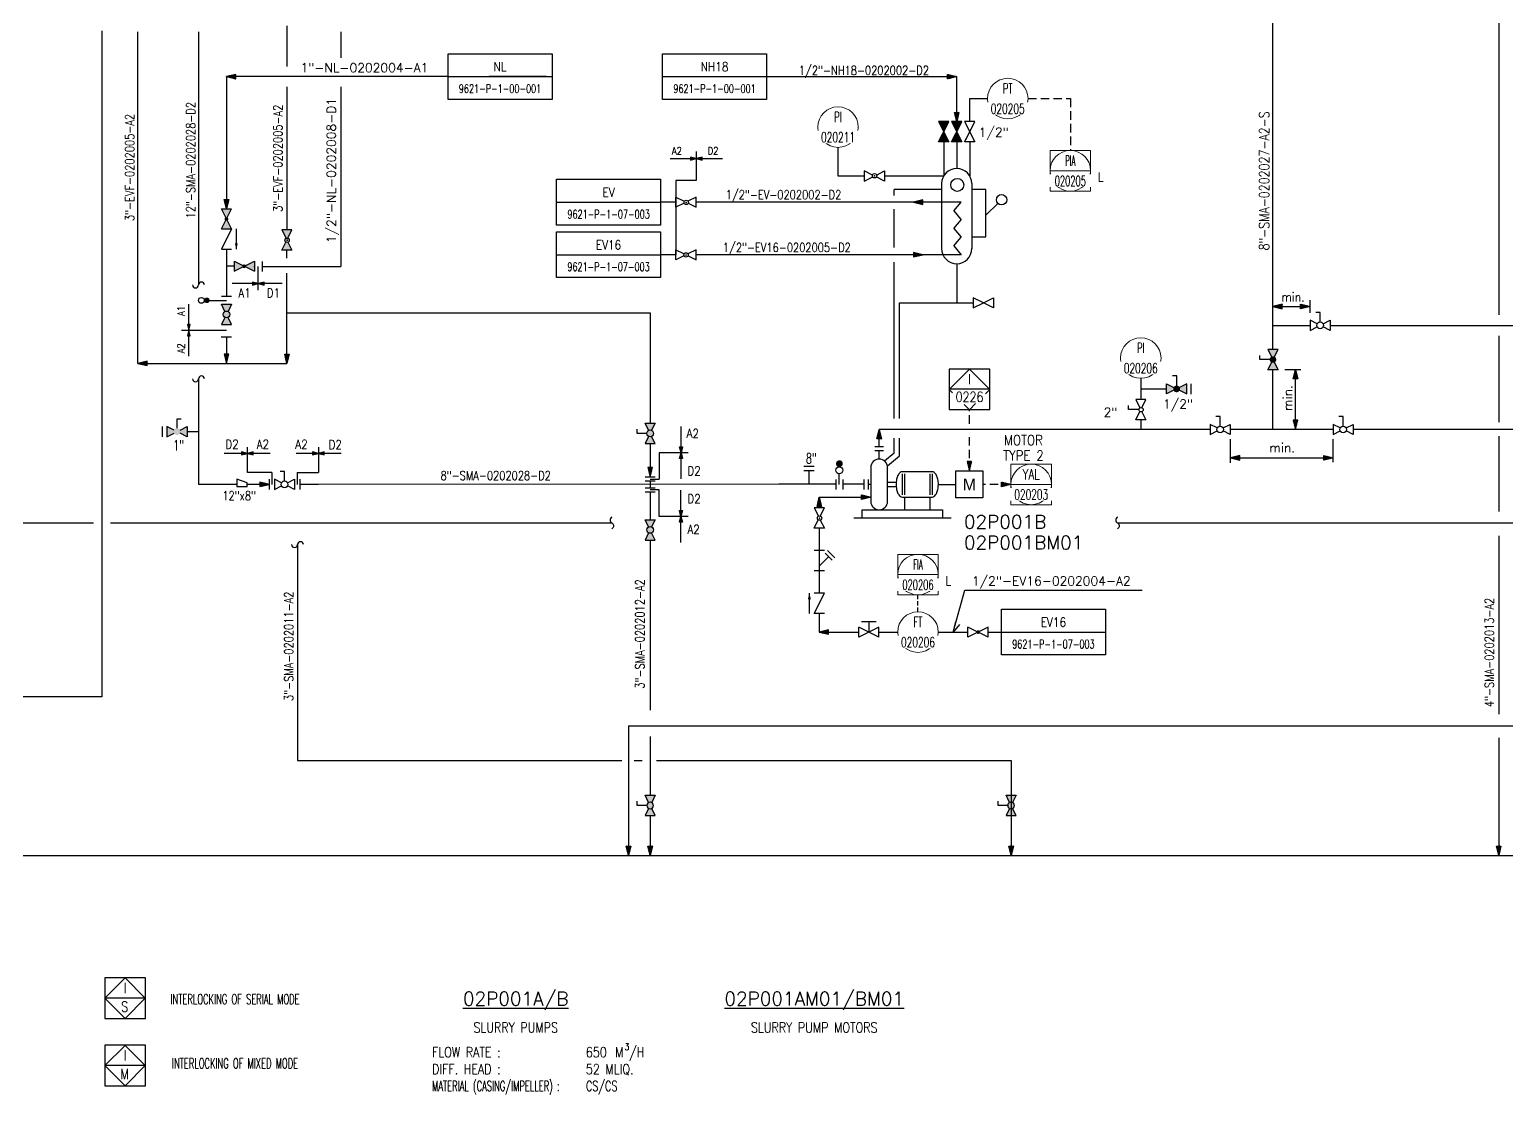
# Model space of a CAD drawing. Header units: inches. Extents: x 18 to 1172, y 24 to 967.
# Drawn here: x 488.4 to 925.3, y 23.7 to 338.9 of the extents above; entities that cross this region are included whole.
import ezdxf
from ezdxf.enums import TextEntityAlignment as Align

# ---------------------------------------------------------------- set-up
doc = ezdxf.new("R2010")
doc.units = ezdxf.units.IN
doc.header["$LTSCALE"] = 10
doc.header["$MEASUREMENT"] = 0
doc.linetypes.add('HIDDEN', pattern=[0.375, 0.25, -0.125])
for name, color, linetype in [('-B', 2, 'Continuous'), ('BLOCK', 7, 'Continuous'), ('FITTING', 3, 'Continuous'), ('INST', 4, 'Continuous'), ('MINE-LINE', 6, 'Continuous'), ('SYMBOL', 253, 'Continuous'), ('TEXT', 253, 'Continuous'), ('TXT-0', 7, 'Continuous'), ('TXT-L-NO.', 7, 'Continuous'), ('WI', 255, 'Continuous')]:
    doc.layers.add(name, color=color, linetype=linetype)
doc.styles.add('ROMANS', font='romans.shx', dxfattribs={"width": 0.8})
doc.styles.add('S1', font='simplex', dxfattribs={"width": 0.8})
doc.styles.get("Standard").update_dxf_attribs({"font": 'txt.shx', "height": 2})
doc.styles.add('Style-INTL_ISO', font='INTL_ISO.shx')
doc.styles.add('style1', font='SIMPLEX.shx', dxfattribs={"width": 0.8})
doc.dimstyles.get("Standard").update_dxf_attribs({"dimtxt": 0.18, "dimasz": 0.18, "dimexe": 0.18, "dimexo": 0.0625, "dimgap": 0.09, "dimtad": 0, "dimtih": 1, "dimtoh": 1, "dimdec": 4, "dimzin": 0, "dimdsep": 46, "dimtxsty": 'Standard', "dimcen": 0.09, "dimadec": 0, "dimazin": 0, "dimtfac": 1, "dimtdec": 4, "dimtofl": 0, "dimtmove": 0, "dimatfit": 3, "dimfxl": 1, "dimtolj": 1, "dimtzin": 0, "dimarcsym": 0})

# ---------------------------------------------------------------- blocks, each defined once
blk = doc.blocks.new('*U35')
at = {"layer": 'INST', "color": 0, "linetype": 'Continuous', "lineweight": 0}
blk.add_circle((0, 0), 6, dxfattribs=at)
at = {"style": 'ROMANS', "width": 0.8}
for tag, p in [('EQP', (0, 3)), ('NO', (0, -3))]:
    blk.add_attdef(tag, text='', height=3, dxfattribs=at).set_placement(p, align=Align.MIDDLE_CENTER)
blk.add_wipeout([(-6.2, -1.09), (6.2, -1.09), (6.2, -4.8), (-6.2, -4.8), (-6.2, -4.8), (-6.2, -4.8)]).dxf.layer = 'WI'
blk = doc.blocks.new('SON')
at = {"linetype": 'ByBlock'}
h = blk.add_hatch(dxfattribs=at)
h.set_pattern_fill('ANSI37', color=0, scale=80, style=0)
h.paths.add_polyline_path([(64, 264), (-64, 264), (0, 0)])
at = {"color": 0, "linetype": 'ByBlock'}
blk.add_lwpolyline([(64, 264), (-64, 264), (0, 0)], close=True, dxfattribs=at)
blk = doc.blocks.new('checkvalve')
at = {"layer": 'FITTING', "color": 0}
blk.add_line((0, 2.92), (6, 2.92), dxfattribs=at)
blk.add_lwpolyline([(0, -1.5), (0, 1.5), (6, -1.5), (6, 1.5)], dxfattribs=at)
blk.add_lwpolyline([(4.2, 2.92, 0.9, 0, 0), (6, 2.92, 0, 0, 0)], format="xyseb", dxfattribs=at)
at = {"layer": 'FITTING', "color": 2, "style": 'ROMANS', "width": 0.85}
blk.add_attdef('SIZE', text='', height=2.5, dxfattribs=at).set_placement((3, 5.52), align=Align.MIDDLE)
blk = doc.blocks.new('AR30')
at = {"color": 0, "linetype": 'ByBlock', "lineweight": -2}
for p, q in [((0, 0), (-3.11, 0)), ((-2.69, 1.25), (0, 0))]:
    blk.add_line(p, q, dxfattribs=at)
blk = doc.blocks.new('*U34')
at = {"layer": 'INST', "color": 0, "linetype": 'Continuous', "lineweight": 0}
blk.add_line((6, 0), (-6, 0), dxfattribs=at)
at = {"layer": 'INST', "color": 0, "linetype": 'Continuous', "lineweight": 0, "flags": 128}
blk.add_lwpolyline([(6, 6), (-6, 6), (-6, -6), (6, -6)], close=True, dxfattribs=at)
at = {"layer": 'INST', "color": 0, "linetype": 'Continuous', "lineweight": 0}
blk.add_circle((0, 0), 6, dxfattribs=at)
at = {"style": 'ROMANS', "width": 0.8}
for tag, p in [('EQP', (0, 3)), ('NO', (0, -3))]:
    blk.add_attdef(tag, text='', height=3, dxfattribs=at).set_placement(p, align=Align.MIDDLE_CENTER)
blk.add_wipeout([(-6.2, -1.09), (6.2, -1.09), (6.2, -4.8), (-6.2, -4.8), (-6.2, -4.8), (-6.2, -4.8)]).dxf.layer = 'WI'
blk = doc.blocks.new('MOTOR01')
at = {"color": 6, "linetype": 'Continuous', "flags": 128}
blk.add_lwpolyline([(4, 0), (4, -4), (-4, -4), (-4, 4), (4, 4), (4, 0)], dxfattribs=at)
at = {"color": 6, "linetype": 'Continuous', "style": 'Style-INTL_ISO'}
blk.add_text('M', height=3.5, rotation=0, dxfattribs=at).set_placement((0, 0), align=Align.MIDDLE_CENTER)
blk = doc.blocks.new('BRK LINE')
at = {"layer": 'MINE-LINE', "color": 0, "linetype": 'Continuous'}
blk.add_lwpolyline([(0, 1.73, 0.587355), (0, 0, -0.587355), (0, -1.73)], format="xyb", dxfattribs=at)
blk = doc.blocks.new('FLOW RATE')
at = {"style": 'ROMANS', "width": 0.8}
for s, p in [('FLOW RATE :', (0, 0)), ('M /H', (54.16, 0))]:
    blk.add_text(s, height=3, dxfattribs=at).set_placement(p)
at = {"style": 'S1', "width": 0.8}
blk.add_attdef('XX', text='', height=3, dxfattribs=at).set_placement((35.51, 0), align=Align.RIGHT)
at = {"style": 'ROMANS', "width": 0.8}
blk.add_attdef('3', (56.88, 2.12), '', height=2, dxfattribs=at)
blk = doc.blocks.new('BVH')
at = {"layer": 'FITTING', "color": 0, "linetype": 'ByBlock'}
for p, q in [((3, 3.82), (1.75, 3.82)), ((3, 1), (3, 3.82))]:
    blk.add_line(p, q, dxfattribs=at)
for points in [[(2.1, 0.45), (0, 1.5), (0, -1.5), (2.1, -0.45)], [(3.9, 0.45), (6, 1.5), (6, -1.5), (3.9, -0.45)]]:
    blk.add_lwpolyline(points, dxfattribs=at)
blk.add_circle((3, 0), 1, dxfattribs=at)
at = {"layer": 'FITTING', "color": 2, "style": 'ROMANS', "width": 0.85}
blk.add_attdef('SIZE', text='', height=2.5, dxfattribs=at).set_placement((3, -3.92), align=Align.MIDDLE)
blk = doc.blocks.new('Valve_Globe_1')
at = {"layer": 'FITTING'}
h = blk.add_hatch(color=0, dxfattribs=at)
edge = h.paths.add_edge_path()
edge.add_arc((0, 0), 1, 0, 360)
at = {"layer": 'FITTING', "color": 0}
blk.add_lwpolyline([(3, -1.5), (3, 1.5), (-3, -1.5), (-3, 1.5), (3, -1.5)], dxfattribs=at)
at = {"layer": 'FITTING', "color": 2, "style": 'ROMANS', "width": 0.85}
blk.add_attdef('SIZE', text='', height=2.5, dxfattribs=at).set_placement((0, 3.5), align=Align.MIDDLE)

msp = doc.modelspace()

# ---------------------------------------------------------------- hatches: boundary and pattern name
for points in [[(757.29, 311.62), (758.79, 308.62), (760.29, 311.62)], [(761.14, 311.62), (762.64, 308.62), (764.14, 311.62)], [(757.29, 305.62), (758.79, 308.62), (760.29, 305.62)], [(761.14, 305.62), (762.64, 308.62), (764.14, 305.62)]]:
    msp.add_hatch(color=6).paths.add_polyline_path(points)
h = msp.add_hatch(color=6)
h.paths.add_polyline_path([(545.12, 257.57), (546.17, 255.47, -0.116434), (546.62, 255.58, -0.116434), (547.07, 255.47), (548.12, 257.57)])
h.paths.add_polyline_path([(546.62, 253.57, 1), (546.62, 255.58, 1)])
h.paths.add_polyline_path([(545.12, 251.57), (548.12, 251.57), (547.07, 253.68, -0.116434), (546.62, 253.57, -0.116434), (546.17, 253.68)])
h = msp.add_hatch(color=6)
h.paths.add_polyline_path([(856.19, 241.2), (854.7, 238.22), (857.56, 238.22, 0.006975), (857.62, 238.34)])
h.paths.add_polyline_path([(857.68, 244.19), (854.7, 244.19), (856.19, 241.2)])
h = msp.add_hatch(color=6)
h.paths.add_polyline_path([(670.45, 222.37), (671.5, 220.27, -0.116434), (671.95, 220.37, -0.116434), (672.39, 220.27), (673.45, 222.37)])
h.paths.add_polyline_path([(671.95, 218.37, 1), (671.95, 220.37, 1)])
h.paths.add_polyline_path([(670.45, 216.37), (673.45, 216.37), (672.39, 218.47, -0.116434), (671.95, 218.37, -0.116434), (671.5, 218.47)])
h = msp.add_hatch(color=6)
h.paths.add_polyline_path([(670.45, 193.79), (671.5, 191.68, -0.116434), (671.95, 191.79, -0.116434), (672.39, 191.68), (673.45, 193.79)])
h.paths.add_polyline_path([(671.95, 189.78, 1), (671.95, 191.79, 1)])
h.paths.add_polyline_path([(670.45, 187.79), (673.45, 187.79), (672.39, 189.89, -0.116434), (671.95, 189.78, -0.116434), (671.5, 189.89)])
h = msp.add_hatch(color=6)
h.dxf.hatch_style = 1
h.paths.add_polyline_path([(670.94, 109.25, 1), (672.95, 109.25, 1)])
h.paths.add_polyline_path([(673.45, 112.25), (670.45, 112.25), (671.5, 110.15, -0.236068), (672.39, 110.15)])
h.paths.add_polyline_path([(672.39, 108.35, -0.236068), (671.5, 108.35), (670.45, 106.25), (673.45, 106.25)])
h = msp.add_hatch(color=6)
h.dxf.hatch_style = 1
h.paths.add_polyline_path([(777.73, 109.25, 1), (779.74, 109.25, 1)])
h.paths.add_polyline_path([(780.23, 112.25), (777.23, 112.25), (778.28, 110.15, -0.236068), (779.18, 110.15)])
h.paths.add_polyline_path([(779.18, 108.35, -0.236068), (778.28, 108.35), (777.23, 106.25), (780.23, 106.25)])
at = {"layer": 'BLOCK'}
for points in [[(552.79, 213.43), (551.07, 213.86), (551.07, 213.01)], [(552.79, 213.43), (554.51, 213.01), (554.51, 213.86)], [(573.83, 213.43), (572.11, 213.86), (572.11, 213.01)], [(573.83, 213.43), (575.55, 213.01), (575.55, 213.86)]]:
    msp.add_hatch(color=7, dxfattribs=at).paths.add_polyline_path(points)
at = {"layer": 'MINE-LINE', "linetype": 'Continuous'}
h = msp.add_hatch(color=6, dxfattribs=at)
h.paths.add_polyline_path([(548.03, 285.85), (545.03, 285.85), (546.27, 283.37, -0.226427), (546.82, 283.43)])
h.paths.add_polyline_path([(547.24, 282.83, 1), (545.96, 282.83, 1)])
h.paths.add_polyline_path([(546.49, 282.84, -1), (546.74, 282.84, -1)], flags=16)
h.paths.add_polyline_path([(546.84, 282.23, -0.245751), (546.25, 282.29), (545.03, 279.85), (548.03, 279.85)])
h = msp.add_hatch(color=6, dxfattribs=at)
h.paths.add_polyline_path([(566, 279.57), (563, 279.57), (564.24, 277.09, -0.226427), (564.79, 277.14)])
h.paths.add_polyline_path([(565.21, 276.54, 1), (563.93, 276.54, 1)])
h.paths.add_polyline_path([(564.81, 275.95, -0.245751), (564.22, 276), (563, 273.57), (566, 273.57)])
h = msp.add_hatch(color=6, dxfattribs=at)
h.paths.add_polyline_path([(554.86, 267.41), (554.86, 270.41), (552.39, 269.17, -0.226427), (552.44, 268.62)])
h.paths.add_polyline_path([(551.84, 268.2, 1), (551.84, 269.48, 1)])
h.paths.add_polyline_path([(551.85, 268.95, -1), (551.85, 268.7, -1)], flags=16)
h.paths.add_polyline_path([(551.25, 268.6, -0.245751), (551.3, 269.19), (548.86, 270.41), (548.86, 267.41)])
at = {"layer": 'SYMBOL', "linetype": 'Continuous'}
h = msp.add_hatch(color=6, dxfattribs=at)
h.paths.add_polyline_path([(535, 221.38), (532.9, 220.33, -0.116434), (533, 219.88, -0.116434), (532.9, 219.43), (535, 218.38)])
h.paths.add_polyline_path([(531, 219.88, 1), (533, 219.88, 1)])
h.paths.add_polyline_path([(529, 221.38), (529, 218.38), (531.1, 219.43, -0.116434), (531, 219.88, -0.116434), (531.1, 220.33)])
at = {"layer": 'TEXT', "linetype": 'Continuous'}
for points in [[(556.01, 263.68), (554.29, 264.11), (554.29, 263.25)], [(556.01, 263.68), (557.73, 263.25), (557.73, 264.11)], [(535.48, 249.91), (535.91, 251.63), (535.05, 251.63)], [(535.48, 249.91), (535.05, 248.19), (535.91, 248.19)], [(681.08, 213.64), (680.65, 215.36), (681.51, 215.36)], [(681.08, 213.64), (681.51, 211.93), (680.65, 211.93)], [(681.07, 194.81), (680.64, 196.53), (681.5, 196.53)], [(681.07, 194.81), (681.5, 193.09), (680.64, 193.09)]]:
    msp.add_hatch(color=0, dxfattribs=at).paths.add_polyline_path(points)
at = {"layer": 'TXT-0'}
for points in [[(685.58, 300.67), (683.86, 301.1), (683.86, 300.24)], [(685.58, 300.67), (687.3, 300.24), (687.3, 301.1)]]:
    msp.add_hatch(color=256, dxfattribs=at).paths.add_polyline_path(points)

# ---------------------------------------------------------------- linework, layer by layer
at = {"layer": '-B', "color": 6, "linetype": 'Continuous'}
for p, q in [((758.17, 293.27), (758.17, 274.05)), ((767.11, 293.27), (767.11, 274.05))]:
    msp.add_line(p, q, dxfattribs=at)
for centre, start, end in [((762.64, 293.27), 0, 180), ((762.64, 274.05), 180, 0)]:
    msp.add_arc(centre, 4.47, start, end, dxfattribs=at)
at = {"color": 6}
for p, q in [((922.98, 417.61), (922.98, 254.49)), ((856.19, 244.22), (856.19, 409.22)), ((509.73, 338.49), (509.73, 141.42)), ((520.44, 240.07), (520.44, 338.17)), ((538.35, 338.17), (538.35, 263.28)), ((564.5, 339.94), (564.5, 327.99)), ((580.49, 338.17), (580.49, 330.54)), ((546.62, 324.94), (546.62, 285.82)), ((612.18, 324.94), (546.62, 324.94)), ((641.22, 324.94), (624.3, 324.94)), ((706.37, 324.94), (762.64, 324.94)), ((762.64, 311.62), (762.64, 324.94)), ((564.5, 321.94), (564.5, 279.57)), ((580.49, 321.89), (580.49, 268.78)), ((766.49, 318.44), (771.74, 318.44)), ((766.49, 311.62), (766.49, 318.44)), ((757.29, 311.62), (758.5, 309.18)), ((757.29, 311.62), (758.79, 308.62)), ((760.29, 311.62), (757.29, 311.62)), ((760.29, 311.62), (757.29, 311.62)), ((758.79, 308.62), (760.29, 311.62)), ((759.1, 309.24), (760.29, 311.62)), ((761.14, 311.62), (762.64, 308.62)), ((761.14, 311.62), (762.36, 309.18)), ((764.14, 311.62), (761.14, 311.62)), ((764.14, 311.62), (761.14, 311.62)), ((762.64, 308.62), (764.14, 311.62)), ((762.95, 309.24), (764.14, 311.62)), ((757.29, 305.62), (758.79, 308.62)), ((757.29, 305.62), (758.52, 308.09)), ((758.79, 308.62), (760.29, 305.62)), ((759.07, 308.04), (760.29, 305.62)), ((761.14, 305.62), (762.64, 308.62)), ((761.14, 305.62), (762.38, 308.09)), ((762.64, 308.62), (764.14, 305.62)), ((762.93, 308.04), (764.14, 305.62)), ((727.53, 295.52), (727.53, 304.01)), ((760.29, 305.62), (757.29, 305.62)), ((760.29, 305.62), (757.29, 305.62)), ((758.79, 305.62), (758.79, 295.52)), ((764.14, 305.62), (761.14, 305.62)), ((764.14, 305.62), (761.14, 305.62)), ((762.64, 305.62), (762.64, 297.73)), ((766.49, 305.62), (766.49, 295.52)), ((735.3, 295.52), (727.53, 295.52)), ((758.79, 295.52), (741.3, 295.52)), ((758.17, 291.57), (744.13, 291.57)), ((744.13, 289.75), (744.13, 291.57)), ((771.22, 291.57), (767.11, 291.57)), ((771.22, 277.5), (771.22, 291.57)), ((679.58, 287.79), (675.02, 287.79)), ((764, 287.79), (685.58, 287.79)), ((744.13, 274.37), (744.13, 285.75)), ((761.79, 285.2), (764, 287.79)), ((761.79, 285.2), (764, 282.6)), ((774.81, 287.42), (771.4, 284.01)), ((761.79, 280.01), (764, 282.6)), ((761.79, 280.01), (764, 277.41)), ((761.79, 274.82), (764, 277.41)), ((767.11, 277.5), (771.22, 277.5)), ((546.62, 273.85), (546.62, 259.96)), ((564.5, 271.2), (564.5, 273.57)), ((679.58, 272.23), (675, 272.23)), ((764, 272.23), (685.54, 272.23)), ((761.79, 274.82), (764, 272.23)), ((548.89, 268.82), (546.62, 268.82)), ((554.75, 268.78), (554.89, 268.78)), ((554.89, 270.31), (554.89, 267.33)), ((557.13, 270.28), (557.13, 267.28)), ((557.13, 268.78), (580.49, 268.78)), ((564.5, 240.07), (564.5, 266.78)), ((744.13, 223.76), (744.13, 270.06)), ((762.64, 269.59), (762.64, 257.96)), ((745.73, 223.76), (745.73, 257.96)), ((745.73, 257.96), (767.52, 257.96)), ((564.5, 255.08), (671.95, 255.08)), ((671.95, 255.08), (671.95, 222.37)), ((856.19, 251.34), (867.16, 251.34)), ((873.16, 251.34), (993.33, 251.34)), ((546.63, 247.98), (546.63, 240.07)), ((922.98, 248.21), (922.98, 222.64)), ((852.35, 241.24), (852.35, 242.46)), ((856.19, 241.24), (852.35, 241.24)), ((520.44, 240.07), (564.5, 240.07)), ((827.72, 236.36), (826.51, 236.36)), ((827.72, 232.52), (827.72, 236.36)), ((856.19, 220.51), (856.19, 238.22)), ((538.35, 235.49), (538.35, 204.28)), ((817.09, 235.66), (817.09, 229.38)), ((817.09, 232.52), (824.69, 232.52)), ((832.01, 230.99), (832.01, 233.99)), ((813.45, 226.43), (813.45, 227.64)), ((816.52, 226.4), (813.45, 226.43)), ((817.09, 223.38), (817.09, 220.51)), ((840.57, 224.33), (839.32, 224.33)), ((840.57, 221.52), (840.57, 224.33)), ((876.96, 224.33), (875.71, 224.33)), ((876.96, 221.52), (876.96, 224.33)), ((668.13, 219.37), (668.13, 220.62)), ((670.94, 219.37), (668.13, 219.37)), ((837.57, 220.51), (739.71, 220.51)), ((873.96, 220.51), (843.57, 220.51)), ((1128.71, 220.51), (879.96, 220.51)), ((922.98, 218.52), (922.98, 196.29)), ((671.95, 216.37), (671.95, 206.51)), ((744.13, 213.57), (744.13, 217.97)), ((745.73, 212.76), (745.73, 217.97)), ((741.29, 211.21), (744.13, 213.57)), ((742.16, 209.8), (745.73, 212.76)), ((552.71, 204.77), (549.71, 205.78)), ((549.71, 205.78), (549.71, 203.53)), ((559.28, 205.78), (559.28, 202.78)), ((562.89, 204.72), (560.79, 205.78)), ((560.79, 205.78), (560.79, 202.78)), ((563.79, 208.09), (562.54, 208.09)), ((563.79, 205.28), (563.79, 208.09)), ((564.69, 204.72), (566.79, 205.78)), ((566.79, 205.78), (566.79, 202.78)), ((568.3, 205.78), (568.3, 202.78)), ((720.44, 209.61), (717.44, 209.61)), ((720.44, 208.27), (717.44, 208.27)), ((718.94, 208.27), (718.94, 204.27)), ((726.88, 205.76), (726.88, 202.79)), ((727.91, 204.27), (727.91, 207.44)), ((728.93, 205.76), (728.93, 202.79)), ((735.12, 205.76), (735.12, 202.79)), ((736.45, 205.74), (736.45, 202.77)), ((549.71, 204.28), (538.35, 204.28)), ((552.71, 203.53), (549.71, 203.53)), ((552.71, 203.53), (552.71, 204.77)), ((559.28, 204.28), (552.71, 204.28)), ((560.79, 202.78), (562.89, 203.83)), ((566.79, 202.78), (564.69, 203.83)), ((573.87, 204.28), (568.3, 204.28)), ((573.87, 204.28), (568.3, 204.28)), ((709.97, 204.29), (573.87, 204.28)), ((673.45, 202), (670.44, 202)), ((671.95, 205.28), (671.95, 204.26)), ((671.95, 204.26), (671.95, 203.24)), ((671.95, 202), (671.95, 193.79)), ((726.88, 204.29), (709.97, 204.29)), ((735.12, 204.29), (728.93, 204.29)), ((737.21, 204.26), (736.45, 204.26)), ((721.98, 200.51), (721.98, 197.31)), ((721.98, 200.51), (737.21, 200.51)), ((810.18, 192.85), (1128.71, 192.85)), ((721.98, 191.31), (721.98, 172.08)), ((922.98, 189.08), (922.98, 136.27)), ((567.64, 186.45), (567.64, 122.58)), ((671.95, 187.79), (671.95, 137.47)), ((724.77, 182.89), (721.98, 180.09)), ((721.98, 166.08), (721.98, 160.56)), ((734.52, 163.69), (738.78, 163.69)), ((736.65, 163.69), (736.65, 160.56)), ((721.98, 160.56), (733.66, 160.56)), ((739.66, 160.56), (745.18, 160.56)), ((757.18, 160.56), (765.94, 160.56)), ((771.94, 160.56), (775.88, 160.56)), ((509.73, 141.42), (446.66, 141.42)), ((665.56, 132.81), (665.56, 94.47)), ((665.56, 132.81), (1025.55, 132.81)), ((671.95, 129.69), (671.95, 112.25)), ((922.98, 129.27), (922.98, 94.47)), ((567.64, 122.58), (663.6, 122.58)), ((667.27, 122.58), (669.57, 122.58)), ((673.83, 122.58), (778.73, 122.58)), ((778.73, 122.58), (778.73, 94.47)), ((671.95, 106.25), (671.95, 94.47))]:
    msp.add_line(p, q, dxfattribs=at)
at = {"color": 6, "linetype": 'Continuous'}
for p, q in [((612.18, 324.94), (642.92, 324.94)), ((675.63, 324.94), (706.37, 324.94)), ((644.29, 287.79), (675.02, 287.79)), ((644.27, 272.23), (675, 272.23)), ((545.12, 259.96), (548.13, 259.96)), ((545.07, 247.98), (548.13, 247.98)), ((775.88, 160.56), (806.61, 160.56)), ((522.64, 52.22), (510.64, 52.22)), ((522.64, 32.3), (510.64, 32.3))]:
    msp.add_line(p, q, dxfattribs=at)
for p, q in [((867.13, 258.81), (867.13, 255.02)), ((856.19, 256.92), (867.13, 256.92))]:
    msp.add_line(p, q)
at = {"color": 2, "linetype": 'HIDDEN'}
for p, q in [((766.39, 222.22), (766.39, 226.41)), ((766.39, 208.26), (766.39, 218.4))]:
    msp.add_line(p, q, dxfattribs=at)
at = {"color": 6, "linetype": 'Continuous'}
for points in [[(612.18, 331.7), (642.92, 331.7), (642.92, 318.17), (612.18, 318.17)], [(675.63, 331.7), (706.37, 331.7), (706.37, 318.17), (675.63, 318.17)], [(644.29, 294.56), (675.02, 294.56), (675.02, 281.02), (644.29, 281.02)], [(644.27, 278.99), (675, 278.99), (675, 265.46), (644.27, 265.46)], [(775.88, 167.33), (806.61, 167.33), (806.61, 153.8), (775.88, 153.8)]]:
    msp.add_lwpolyline(points, close=True, dxfattribs=at)
at = {"color": 6, "linetype": 'Continuous', "const_width": 0.807}
msp.add_lwpolyline([(541.23, 258.74, 1), (540.42, 258.74, 1)], format="xyb", close=True, dxfattribs=at)
at = {"color": 6, "linetype": 'Continuous'}
msp.add_lwpolyline([(541.23, 258.73), (546.62, 258.73)], dxfattribs=at)
at = {"color": 6}
for points in [[(546.17, 255.47), (545.12, 257.57), (548.12, 257.57), (547.07, 255.47)], [(546.17, 253.68), (545.12, 251.57), (548.12, 251.57), (547.07, 253.68)], [(671.5, 220.27), (670.45, 222.37), (673.45, 222.37), (672.39, 220.27)], [(671.5, 218.47), (670.45, 216.37), (673.45, 216.37), (672.39, 218.47)], [(839.67, 220.96), (837.57, 222.01), (837.57, 219.01), (839.67, 220.07)], [(841.47, 220.96), (843.57, 222.01), (843.57, 219.01), (841.47, 220.07)], [(876.06, 220.96), (873.96, 222.01), (873.96, 219.01), (876.06, 220.07)], [(877.85, 220.96), (879.96, 222.01), (879.96, 219.01), (877.85, 220.07)], [(460.77, 192.85), (507.26, 192.85)], [(512.29, 192.85), (660.6, 192.85)], [(671.5, 191.68), (670.45, 193.79), (673.45, 193.79), (672.39, 191.68)], [(671.5, 189.89), (670.45, 187.79), (673.45, 187.79), (672.39, 189.89)]]:
    msp.add_lwpolyline(points, dxfattribs=at)
at = {"color": 6, "const_width": 1.01}
msp.add_lwpolyline([(727.43, 210.39, 1), (728.44, 210.39, 1)], format="xyb", close=True, dxfattribs=at)
at = {"color": 6, "linetype": 'Continuous', "flags": 128}
for points in [[(516.61, 58.19), (510.61, 52.19), (516.61, 46.19), (522.61, 52.19), (516.61, 58.19)], [(516.61, 38.26), (510.61, 32.26), (516.61, 26.26), (522.61, 32.26), (516.61, 38.26)]]:
    msp.add_lwpolyline(points, dxfattribs=at)
for points in [[(522.64, 58.22), (510.64, 58.22), (510.64, 46.22), (522.64, 46.22)], [(522.64, 38.3), (510.64, 38.3), (510.64, 26.3), (522.64, 26.3)]]:
    msp.add_lwpolyline(points, close=True, dxfattribs=at)
at = {"color": 6, "linetype": 'Continuous'}
msp.add_circle((539.19, 258.73), 0.856, dxfattribs=at)
at = {"color": 6}
for centre, radius in [((546.62, 254.57), 1), ((671.95, 219.37), 1), ((840.57, 220.51), 1), ((876.96, 220.51), 1), ((727.91, 208.44), 1.01), ((563.79, 204.28), 1), ((671.95, 190.79), 1)]:
    msp.add_circle(centre, radius, dxfattribs=at)
for centre, start, end in [((537.48, 263.28), 180, 0), ((539.22, 263.28), 0, 180), ((539.22, 235.49), 0, 180), ((537.48, 235.49), 180, 0)]:
    msp.add_arc(centre, 0.867, start, end, dxfattribs=at)
at = {"layer": 'BLOCK', "color": 7}
for points in [[(552.79, 213.43), (551.07, 213.86), (551.07, 213.01), (552.79, 213.43)], [(552.79, 213.43), (554.51, 213.01), (554.51, 213.86), (552.79, 213.43)], [(573.83, 213.43), (572.11, 213.86), (572.11, 213.01), (573.83, 213.43)], [(573.83, 213.43), (575.55, 213.01), (575.55, 213.86), (573.83, 213.43)]]:
    msp.add_lwpolyline(points, dxfattribs=at)
at = {"layer": 'MINE-LINE', "color": 6, "linetype": 'Continuous'}
for p, q in [((764.99, 311.62), (766.23, 309.14)), ((767.99, 311.62), (764.99, 311.62)), ((767.99, 311.62), (764.99, 311.62)), ((764.99, 311.62), (766.23, 309.14)), ((764.99, 311.62), (767.99, 305.62)), ((765.42, 306.47), (767.99, 311.62)), ((766.78, 309.19), (767.99, 311.62)), ((764.99, 305.62), (766.21, 308.05)), ((764.99, 305.62), (766.21, 308.05)), ((766.8, 308), (767.99, 305.62)), ((767.99, 305.62), (764.99, 305.62)), ((767.99, 305.62), (764.99, 305.62)), ((737.72, 295.81), (735.3, 297.02)), ((735.3, 297.02), (735.3, 294.02)), ((735.3, 297.02), (735.3, 294.02)), ((737.72, 295.81), (735.3, 297.02)), ((735.3, 294.02), (737.78, 295.26)), ((735.3, 294.02), (737.78, 295.26)), ((741.3, 294.02), (738.86, 295.24)), ((741.3, 294.02), (738.86, 295.24)), ((738.92, 295.83), (741.3, 297.02)), ((738.92, 295.83), (741.3, 297.02)), ((741.3, 297.02), (741.3, 294.02)), ((741.3, 297.02), (741.3, 294.02)), ((679.58, 289.29), (682.06, 288.05)), ((679.58, 289.29), (682.06, 288.05)), ((679.58, 286.29), (679.58, 289.29)), ((679.58, 286.29), (679.58, 289.29)), ((685.58, 289.29), (683.14, 288.07)), ((685.58, 289.29), (683.14, 288.07)), ((685.58, 286.29), (685.58, 289.29)), ((685.58, 286.29), (685.58, 289.29)), ((548.1, 279.85), (545.12, 285.82)), ((545.12, 279.85), (548.1, 285.82)), ((545.12, 285.82), (548.1, 285.82)), ((682.01, 287.5), (679.58, 286.29)), ((682.01, 287.5), (679.58, 286.29)), ((683.2, 287.48), (685.58, 286.29)), ((683.2, 287.48), (685.58, 286.29)), ((545.12, 279.85), (548.1, 279.85)), ((563, 279.57), (564.24, 277.09)), ((566, 279.57), (563, 279.57)), ((566, 279.57), (563, 279.57)), ((563, 279.57), (564.24, 277.09)), ((563, 273.57), (564.22, 276)), ((563, 273.57), (564.22, 276)), ((564.79, 277.14), (566, 279.57)), ((564.79, 277.14), (566, 279.57)), ((564.81, 275.95), (566, 273.57)), ((564.81, 275.95), (566, 273.57)), ((566, 273.57), (563, 273.57)), ((566, 273.57), (563, 273.57)), ((679.58, 270.73), (679.58, 273.73)), ((679.58, 273.73), (682.02, 272.51)), ((679.58, 273.73), (682.02, 272.51)), ((679.58, 270.73), (679.58, 273.73)), ((681.96, 271.92), (679.58, 270.73)), ((681.96, 271.92), (679.58, 270.73)), ((685.58, 273.73), (683.1, 272.49)), ((685.58, 273.73), (683.1, 272.49)), ((683.16, 271.94), (685.58, 270.73)), ((683.16, 271.94), (685.58, 270.73)), ((685.58, 270.73), (685.58, 273.73)), ((685.58, 270.73), (685.58, 273.73)), ((548.92, 270.31), (554.89, 267.33)), ((548.92, 267.33), (554.89, 270.31)), ((548.92, 270.31), (548.92, 267.33)), ((770.52, 257.98), (767.52, 259.48)), ((767.52, 259.48), (767.52, 256.48)), ((767.52, 256.48), (770.52, 257.98)), ((770.52, 257.98), (773.52, 259.48)), ((773.52, 256.48), (770.52, 257.98)), ((773.52, 259.48), (773.52, 256.48)), ((772.43, 232.41), (760.43, 232.41)), ((815.59, 229.38), (816.83, 226.9)), ((818.59, 229.38), (815.59, 229.38)), ((818.59, 229.38), (815.59, 229.38)), ((815.59, 229.38), (816.83, 226.9)), ((817.38, 226.95), (818.59, 229.38)), ((817.38, 226.95), (818.59, 229.38)), ((815.59, 223.38), (816.81, 225.81)), ((815.59, 223.38), (816.81, 225.81)), ((818.59, 223.38), (815.59, 223.38)), ((818.59, 223.38), (815.59, 223.38)), ((817.4, 225.76), (818.59, 223.38)), ((817.4, 225.76), (818.59, 223.38)), ((670.45, 206.51), (673.45, 206.51)), ((670.45, 205.28), (673.45, 205.28)), ((670.45, 203.23), (673.45, 203.25)), ((720.48, 197.31), (721.72, 194.83)), ((723.48, 197.31), (720.48, 197.31)), ((723.48, 197.31), (720.48, 197.31)), ((720.48, 197.31), (721.72, 194.83)), ((722.26, 194.88), (723.48, 197.31)), ((722.26, 194.88), (723.48, 197.31)), ((720.48, 191.31), (721.7, 193.74)), ((720.48, 191.31), (721.7, 193.74)), ((722.29, 193.69), (723.48, 191.31)), ((722.29, 193.69), (723.48, 191.31)), ((723.48, 191.31), (720.48, 191.31)), ((723.48, 191.31), (720.48, 191.31)), ((720.48, 184.83), (723.48, 184.83)), ((725.84, 181.83), (723.71, 183.95)), ((726.54, 182.54), (724.42, 184.66)), ((720.48, 178.83), (723.48, 178.83)), ((739.63, 159.07), (733.66, 162.05)), ((739.63, 162.05), (733.66, 159.07)), ((733.66, 159.07), (733.66, 162.05)), ((739.63, 159.07), (739.63, 162.05)), ((771.91, 162.05), (765.94, 159.07)), ((771.91, 159.07), (765.94, 162.05)), ((765.94, 159.07), (765.94, 162.05)), ((771.91, 159.07), (771.91, 162.05)), ((436.1, 94.47), (958.27, 94.47))]:
    msp.add_line(p, q, dxfattribs=at)
for points, const_width in [([(738.31, 295.73, -1), (738.31, 295.48, -1)], 0.25), ([(738.31, 295.73, -1), (738.31, 295.48, -1)], 0.25), ([(682.6, 287.58, 1), (682.6, 287.83, 1)], 0.25), ([(682.6, 287.58, 1), (682.6, 287.83, 1)], 0.25), ([(546.36, 282.8, -1), (546.88, 282.8, -1)], 0.52), ([(564.71, 276.55, -1), (564.46, 276.55, -1)], 0.25), ([(564.71, 276.55, -1), (564.46, 276.55, -1)], 0.25), ([(682.57, 272.02, -1), (682.57, 272.27, -1)], 0.25), ([(682.57, 272.02, -1), (682.57, 272.27, -1)], 0.25), ([(551.59, 268.82, -1), (552.11, 268.82, -1)], 0.52), ([(722.18, 194.29, -1), (721.94, 194.29, -1)], 0.25), ([(722.18, 194.29, -1), (721.94, 194.29, -1)], 0.25), ([(769.24, 160.55, -1), (768.72, 160.55, -1)], 0.52)]:
    msp.add_lwpolyline(points, format="xyb", close=True, dxfattribs=dict(at, const_width=const_width))
msp.add_lwpolyline([(772.43, 238.41), (760.43, 238.41), (760.43, 226.41), (772.43, 226.41)], close=True, dxfattribs=at)
for points in [[(766.43, 238.37), (760.43, 232.37), (761.39, 231.41)], [(771.15, 231.09), (772.43, 232.37), (766.43, 238.37)], [(764.87, 227.93), (766.43, 226.37), (768.23, 228.17)]]:
    msp.add_lwpolyline(points, dxfattribs=at)
for centre, radius in [((738.32, 295.59), 0.64), ((738.32, 295.59), 0.64), ((762.8, 292.9), 1.92), ((682.61, 287.72), 0.64), ((682.61, 287.72), 0.64), ((775.9, 288.51), 1.54), ((564.57, 276.54), 0.64), ((564.57, 276.54), 0.64), ((682.56, 272.16), 0.64), ((682.56, 272.16), 0.64), ((817.16, 226.35), 0.64), ((817.16, 226.35), 0.64), ((722.05, 194.28), 0.64), ((722.05, 194.28), 0.64)]:
    msp.add_circle(centre, radius, dxfattribs=at)
for centre, start, end in [((566.77, 186.45), 180, 0), ((568.5, 186.45), 0, 180)]:
    msp.add_arc(centre, 0.867, start, end, dxfattribs=at)
at = {"layer": 'SYMBOL', "color": 6, "linetype": 'Continuous'}
for p, q in [((532, 220.88), (532, 223.7)), ((532, 223.7), (533.25, 223.7)), ((527.71, 218.38), (527.71, 221.38)), ((535, 219.88), (538.35, 219.88)), ((739.71, 215.51), (739.71, 220.51)), ((757.21, 204.26), (762.39, 204.26))]:
    msp.add_line(p, q, dxfattribs=at)
for points in [[(531.1, 220.33), (529, 221.38), (529, 218.38), (531.1, 219.43)], [(532.9, 220.33), (535, 221.38), (535, 218.38), (532.9, 219.43)], [(738.46, 215.51), (740.96, 215.51)], [(738.46, 214.26), (740.96, 214.26)], [(739.71, 211.76), (739.71, 214.26)], [(746.59, 201.14), (746.59, 207.39)], [(747.21, 207.39), (747.21, 201.14)], [(754.71, 207.39), (754.71, 201.14)], [(755.34, 207.39), (755.34, 201.14)], [(742.21, 204.89), (744.71, 204.89)], [(742.21, 203.64), (744.71, 203.64)], [(734.71, 194.26), (734.71, 196.76), (758.46, 196.76), (758.46, 194.26)], [(747.21, 200.51), (747.21, 196.76)], [(754.71, 200.51), (754.71, 196.76)], [(760.96, 194.26), (732.21, 194.26)]]:
    msp.add_lwpolyline(points, dxfattribs=at)
for points in [[(742.21, 199.26), (742.21, 209.26, 1), (737.21, 209.26), (737.21, 199.26, 1)], [(755.34, 208.01), (746.59, 208.01, 0.174705), (745.95, 207.79, 0.104203), (745.26, 206.92, 0.064948), (744.87, 205.78, 0.051099), (744.71, 204.26, 0.051099), (744.87, 202.75, 0.064948), (745.26, 201.61, 0.104203), (745.95, 200.74, 0.174705), (746.59, 200.51), (755.34, 200.51, 0.174705), (755.97, 200.74, 0.104203), (756.66, 201.61, 0.064948), (757.06, 202.75, 0.051099), (757.21, 204.26, 0.051099), (757.06, 205.78, 0.064948), (756.66, 206.92, 0.104203), (755.97, 207.79, 0.174705)]]:
    msp.add_lwpolyline(points, format="xyb", close=True, dxfattribs=at)
at = {"layer": 'TEXT', "color": 0, "linetype": 'Continuous'}
for p, q in [((556.01, 261.79), (556.01, 268.75)), ((563.08, 263.68), (548.27, 263.68)), ((535.48, 242.17), (535.48, 257.65)), ((533.33, 249.91), (541.92, 249.91)), ((541.92, 249.91), (546.59, 249.91)), ((681.08, 205.9), (681.08, 221.39)), ((552.79, 207.76), (552.79, 215.32)), ((573.83, 215.32), (573.83, 207.76)), ((559.53, 213.43), (545.95, 213.43)), ((580.51, 213.43), (567.21, 213.43)), ((683.22, 213.64), (674.63, 213.64)), ((674.63, 213.64), (674.64, 205.86)), ((560.04, 207.76), (552.79, 207.76)), ((560.04, 207.76), (560.04, 204.28)), ((567.55, 207.76), (567.55, 204.28)), ((567.55, 207.76), (573.83, 207.76)), ((671.96, 205.86), (674.64, 205.86)), ((674.62, 202.63), (671.95, 202.63)), ((674.62, 194.81), (674.62, 202.63)), ((681.07, 187.07), (681.07, 202.55)), ((683.22, 194.81), (674.62, 194.81))]:
    msp.add_line(p, q, dxfattribs=at)
for points in [[(556.01, 263.68), (554.29, 264.11), (554.29, 263.25), (556.01, 263.68)], [(556.01, 263.68), (557.73, 263.25), (557.73, 264.11), (556.01, 263.68)], [(535.48, 249.91), (535.91, 251.63), (535.05, 251.63), (535.48, 249.91)], [(535.48, 249.91), (535.05, 248.19), (535.91, 248.19), (535.48, 249.91)], [(681.08, 213.64), (680.65, 215.36), (681.51, 215.36), (681.08, 213.64)], [(681.08, 213.64), (681.51, 211.93), (680.65, 211.93), (681.08, 213.64)], [(681.07, 194.81), (680.64, 196.53), (681.5, 196.53), (681.07, 194.81)], [(681.07, 194.81), (681.5, 193.09), (680.64, 193.09), (681.07, 194.81)]]:
    msp.add_lwpolyline(points, dxfattribs=at)
at = {"layer": 'TXT-0'}
for p, q in [((685.58, 302.82), (685.58, 294.23)), ((677.84, 300.67), (693.32, 300.67)), ((859.67, 238.24), (864.44, 238.24)), ((862.84, 220.51), (862.84, 238.24)), ((843.62, 210.68), (843.62, 217.65)), ((873.96, 210.86), (873.96, 217.65)), ((843.62, 212.13), (873.96, 212.13))]:
    msp.add_line(p, q, dxfattribs=at)
for points in [[(685.58, 300.67), (683.86, 301.1), (683.86, 300.24), (685.58, 300.67)], [(685.58, 300.67), (687.3, 300.24), (687.3, 301.1), (685.58, 300.67)], [(685.58, 294.23), (679.58, 294.23), (679.58, 272.23)]]:
    msp.add_lwpolyline(points, dxfattribs=at)

# ---------------------------------------------------------------- block references
at = {"yscale": 0.01040000002831221, "zscale": 0.01040000002831221}
for p, xscale, rotation in [((856.19, 256.92), 0.01040000002831221, 270), ((867.13, 256.92), -0.01040000002831221, 90)]:
    msp.add_blockref('SON', p, dxfattribs=dict(at, xscale=xscale, rotation=rotation))
at = {"color": 6}
for name, p in [('BVH', (867.16, 251.34)), ('BRK LINE', (660.6, 192.85)), ('BRK LINE', (810.18, 192.85))]:
    msp.add_blockref(name, p, dxfattribs=at)
for p, xscale, yscale, zscale in [((546.63, 240.07), 0.01047286321409047, 0.01047286321409047, 0.01047286321409047), ((766.39, 208.26), 0.01040000002831221, 0.01040000002831221, 0.01040000002831221), ((671.95, 206.51), 0.01040000002831221, 0.01040000002831221, 0.01040000002831221)]:
    msp.add_blockref('SON', p, dxfattribs=dict(at, xscale=xscale, yscale=yscale, zscale=zscale))
at = {"color": 6, "rotation": 90}
msp.add_blockref('Valve_Globe_1', (856.19, 241.22), dxfattribs=at)
at = {"color": 6}
for p, xscale, yscale, zscale, rotation in [((739.71, 220.51), -0.01039999999920838, 0.01039999999920838, 0.0104, 180), ((559.28, 204.28), 0.01050000000009277, 0.01050000000009277, 0.01050000000009277, 90), ((721.98, 200.51), -0.01039999999920838, 0.01039999999920838, 0.0104, 180)]:
    msp.add_blockref('SON', p, dxfattribs=dict(at, xscale=xscale, yscale=yscale, zscale=zscale, rotation=rotation))
at = {"color": 6, "xscale": -1, "rotation": 90}
for p in [(671.95, 112.25), (778.73, 112.25)]:
    msp.add_blockref('BVH', p, dxfattribs=at)
at = {"color": 0}
ref = msp.add_blockref('FLOW RATE', (607.44, 34.72), dxfattribs=at)
ref.add_attrib('XX', '650', (652.94, 34.72), dxfattribs={"height": 3, "style": 'S1', "width": 0.8})
ref.add_attrib('3', '3', (664.4, 36.84), dxfattribs={"height": 2, "style": 'ROMANS', "width": 0.8})
at = {"layer": 'FITTING', "color": 6}
for p, rotation in [((546.61, 279.85), 270), ((721.98, 166.08), 90)]:
    msp.add_blockref('checkvalve', p, dxfattribs=dict(at, rotation=rotation))
at = {"layer": 'INST', "color": 6}
ref = msp.add_blockref('*U34', (796.25, 297.07), dxfattribs=at)
ref.add_attrib('EQP', 'PIA', dxfattribs={"layer": '0', "color": 7, "height": 3, "style": 'ROMANS', "width": 0.5}).set_placement((796.25, 300.07), align=Align.MIDDLE_CENTER)
ref.add_attrib('NO', '020205', dxfattribs={"layer": '0', "color": 7, "height": 3, "style": 'ROMANS', "width": 0.6}).set_placement((796.25, 294.07), align=Align.MIDDLE_CENTER)
ref = msp.add_blockref('*U34', (784.67, 204.26), dxfattribs=at)
ref.add_attrib('EQP', 'YAL', dxfattribs={"layer": '0', "color": 7, "height": 3, "style": 'ROMANS', "width": 0.75}).set_placement((784.67, 207.26), align=Align.MIDDLE_CENTER)
ref.add_attrib('NO', '020203', dxfattribs={"layer": '0', "color": 7, "height": 3, "style": 'ROMANS', "width": 0.65}).set_placement((784.67, 201.26), align=Align.MIDDLE_CENTER)
ref = msp.add_blockref('*U34', (751.18, 177.56), dxfattribs=at)
ref.add_attrib('EQP', 'FIA', dxfattribs={"layer": '0', "color": 7, "height": 3, "style": 'ROMANS', "width": 0.5}).set_placement((751.18, 180.56), align=Align.MIDDLE_CENTER)
ref.add_attrib('NO', '020206', dxfattribs={"layer": '0', "color": 7, "height": 3, "style": 'ROMANS', "width": 0.6}).set_placement((751.18, 174.56), align=Align.MIDDLE_CENTER)
at = {"layer": 'MINE-LINE', "color": 6, "linetype": 'Continuous', "yscale": 0.01039999999920838}
for p, xscale, zscale, rotation in [((546.62, 324.94), 0.01039999999920838, 0.01039999999920838, 270), ((762.64, 324.94), -0.01039999999920838, 0.0104, 90), ((749.87, 287.79), 0.01039999999920838, 0.01039999999920838, 270), ((752.62, 272.23), 0.01039999999920838, 0.01039999999920838, 90), ((520.44, 240.07), 0.01039999999920838, 0.01039999999920838, 270), ((737.21, 200.51), -0.01039999999920838, 0.0104, 90), ((721.98, 160.56), 0.01039999999920838, 0.01039999999920838, 270)]:
    msp.add_blockref('SON', p, dxfattribs=dict(at, xscale=xscale, zscale=zscale, rotation=rotation))
at = {"layer": 'MINE-LINE', "color": 6, "linetype": 'Continuous', "xscale": -0.01039999999920838, "yscale": 0.01039999999920838, "zscale": 0.0104}
for p in [(762.64, 311.62), (546.62, 285.82), (564.5, 240.07), (665.56, 94.47), (671.95, 94.47), (778.73, 94.47), (922.98, 94.47)]:
    msp.add_blockref('SON', p, dxfattribs=at)
at = {"layer": 'SYMBOL', "color": 0, "linetype": 'Continuous'}
msp.add_blockref('MOTOR01', (766.39, 204.26), dxfattribs=at)
at = {"layer": 'TXT-0', "yscale": 0.01039999999920838}
for p, xscale, zscale, rotation in [((862.84, 238.24), -0.01039999999920838, 0.0104, 180), ((843.62, 212.13), 0.01039999999920838, 0.01039999999920838, 270), ((873.96, 212.13), -0.01039999999920838, 0.0104, 90)]:
    msp.add_blockref('SON', p, dxfattribs=dict(at, xscale=xscale, zscale=zscale, rotation=rotation))
at = {"layer": 'TXT-0', "xscale": 0.01039999999920838, "yscale": 0.01039999999920838, "zscale": 0.01039999999920838}
msp.add_blockref('SON', (862.84, 220.51), dxfattribs=at)

# ---------------------------------------------------------------- texts
at = {"style": 'ROMANS', "width": 0.8}
for tag, p in [('I', (766.43, 235.41)), ('0226', (766.43, 230.17)), ('I', (516.64, 55.22)), ('S', (516.5, 49.71)), ('I', (516.64, 35.3)), ('M', (516.5, 29.79))]:
    msp.add_attdef(tag, text='', height=3, dxfattribs=at).set_placement(p, align=Align.MIDDLE_CENTER)
at = {"layer": 'BLOCK', "color": 2, "style": 'ROMANS', "width": 0.85}
msp.add_attdef('A2', text='#####', height=2.148, dxfattribs=at).set_placement((681.35, 302.98), align=Align.MIDDLE_RIGHT)
msp.add_attdef('D2', text='#####', height=2.148, dxfattribs=at).set_placement((688.95, 302.98), align=Align.MIDDLE_LEFT)
msp.add_attdef('A1', text='#####', height=2.148, rotation=90, dxfattribs=at).set_placement((533.18, 254.11), align=Align.MIDDLE_LEFT)
msp.add_attdef('A2', text='#####', height=2.148, rotation=90, dxfattribs=at).set_placement((533.18, 246.02), align=Align.MIDDLE_RIGHT)
at = {"layer": 'TEXT', "color": 0, "linetype": 'Continuous', "style": 'style1', "width": 0.85}
for s, p in [('NL', (627.55, 326.54)), ('NH18', (691, 326.54)), ('EV', (659.66, 289.39)), ('EV16', (659.64, 273.83)), ('EV16', (791.24, 162.16))]:
    msp.add_text(s, height=2.667, dxfattribs=at).set_placement(p, align=Align.CENTER)
for s, height, p in [('L', 2.67, (804.37, 293.89)), ('A1', 2.667, (550.13, 259.61)), ('D1', 2.667, (558.52, 259.61)), ('A2', 2.667, (682.7, 218.01)), ('D2', 2.667, (546.29, 214.8)), ('A2', 2.667, (555.56, 214.8)), ('A2', 2.667, (566.94, 214.77)), ('D2', 2.667, (576.79, 214.7)), ('D2', 2.667, (682.97, 206.94)), ('D2', 2.667, (682.97, 198.68)), ('A2', 2.667, (682.97, 189.61)), ('L', 2.67, (759.3, 174.39))]:
    msp.add_text(s, height=height, dxfattribs=at).set_placement(p)
at = {"layer": 'TEXT', "color": 0, "linetype": 'Continuous'}
for s, style, width, p in [('MOTOR', 'style1', 0.85, (782.38, 218.84)), ('1"', 'ROMANS', 0.7, (532.45, 217.33)), ('8"', 'ROMANS', 0.7, (719.62, 213.5))]:
    msp.add_text(s, height=3, dxfattribs=dict(at, style=style, width=width)).set_placement(p, align=Align.TOP_CENTER)
at = {"layer": 'TXT-0', "style": 'style1'}
for s, height, p in [('1"-NL-0202004-A1', 2.6667, (587.41, 326.23)), ('1/2"', 2.667, (828.12, 226.71)), ('2"', 2.667, (808.15, 224.29)), ('min.', 2.667, (858.93, 213.78)), ('1/2"-EV16-0202004-A2', 2.6667, (790.61, 174.36))]:
    msp.add_text(s, height=height, dxfattribs=at).set_placement(p, align=Align.CENTER)
at = {"layer": 'TXT-0'}
for s, height, style, width, p in [('1/2"-NH18-0202002-D2', 2.6667, 'style1', 0.8, (735.18, 325.45)), ('9621-P-1-00-001', 2.5, 'style1', 0.7, (627.55, 320.13)), ('9621-P-1-00-001', 2.5, 'style1', 0.7, (691, 320.13)), ('1/2"-EV-0202002-D2', 2.6667, 'style1', 0.8, (711.41, 288.66)), ('9621-P-1-07-003', 2.5, 'style1', 0.7, (659.66, 282.98)), ('1/2"-EV16-0202005-D2', 2.6667, 'style1', 0.8, (712.38, 273.05)), ('9621-P-1-07-003', 2.5, 'style1', 0.7, (659.64, 267.42)), ('min.', 2.667, 'style1', 0.9, (862.14, 258.38)), ('8"-SMA-0202028-D2', 2.6667, 'style1', 0.8, (626.26, 205.55)), ('12"x8"', 2.667, 'style1', 0.8, (550.36, 199.59)), ('9621-P-1-07-003', 2.5, 'style1', 0.7, (791.24, 155.75)), ('SLURRY PUMPS', 3, 'ROMANS', 0.8, (632.18, 42.05)), ('SLURRY PUMP MOTORS', 3, 'ROMANS', 0.8, (720.49, 42.05))]:
    msp.add_text(s, height=height, dxfattribs=dict(at, style=style, width=width)).set_placement(p, align=Align.CENTER)
at = {"layer": 'TXT-0', "style": 'style1', "width": 0.8}
for s, p in [('12"-SMA-0202028-D2', (537.38, 300.21)), ('3"-EVF-0202005-A2', (563.17, 300.77)), ('3"-EVF-0202005-A2', (519.32, 298.04))]:
    msp.add_text(s, height=2.6667, rotation=90, dxfattribs=at).set_placement(p, align=Align.CENTER)
at = {"layer": 'TXT-0', "style": 'style1'}
for s, height, p in [('1/2"-NL-0202008-D1', 2.6667, (578.94, 297.15)), ('min.', 2.667, (861.87, 229.8))]:
    msp.add_text(s, height=height, rotation=90, dxfattribs=at).set_placement(p, align=Align.CENTER)
for s, p in [('02P001B', (764.78, 193.19)), ('02P001BM01', (764.78, 187.05))]:
    msp.add_text(s, height=4, dxfattribs=at).set_placement(p, align=Align.MIDDLE_LEFT)
at = {"layer": 'TXT-0', "style": 'style1', "width": 0.8}
for s, p in [('3"-SMA-0202012-A2', (668.9, 143.82)), ('3"-SMA-0202011-A2', (565.05, 140.16)), ('4"-SMA-0202013-A2', (920.19, 138.34))]:
    msp.add_text(s, height=2.6667, rotation=90, dxfattribs=at).set_placement(p, align=Align.MIDDLE_LEFT)
at = {"layer": 'TXT-0', "style": 'ROMANS', "width": 0.6}
for s, p in [('INTERLOCKING OF SERIAL MODE ', (549.76, 51.94)), ('INTERLOCKING OF MIXED MODE ', (549.76, 32.93))]:
    msp.add_text(s, height=3, dxfattribs=at).set_placement(p, align=Align.MIDDLE_CENTER)
at = {"layer": 'TXT-0', "style": 'style1'}
for s, p in [('%%U02P001A/B', (632.18, 52.05)), ('%%U02P001AM01/BM01', (720.49, 52.05))]:
    msp.add_text(s, height=4, dxfattribs=at).set_placement(p, align=Align.MIDDLE_CENTER)
at = {"layer": 'TXT-0', "style": 'ROMANS'}
for s, width, p in [('DIFF. HEAD :', 0.8, (607.44, 29.72)), ('52 MLIQ.', 0.8, (652.94, 29.72)), ('MATERIAL (CASING/IMPELLER) :', 0.6, (607.44, 24.72)), ('CS/CS', 0.7, (652.94, 24.72))]:
    msp.add_text(s, height=3, dxfattribs=dict(at, width=width)).set_placement(p)
at = {"layer": 'TXT-L-NO.', "style": 'style1', "width": 0.8}
msp.add_text('8"-SMA-0202027-A2-S', height=3, rotation=90, dxfattribs=at).set_placement((855.1, 273.52))

# ---------------------------------------------------------------- leaders
msp.add_leader([(761.56, 160.56), (765.01, 172.96), (817.54, 172.96)], dimstyle='Standard', override={"dimtxt": 2, "dimasz": 1, "dimexe": 2, "dimexo": 0, "dimtih": 0, "dimtoh": 0, "dimdec": 0, "dimcen": 1, "dimdle": 75, "dimse1": 1, "dimse2": 1, "dimclre": 1, "dimclrt": 3, "dimaunit": 1, "dimadec": 4, "dimtdec": 0, "dimtmove": 2, "dimldrblk": 'AR30', "dimfxl": 3})

# ---------------------------------------------------------------- next in the draw order: linework, layer by layer
at = {"layer": 'MINE-LINE', "color": 2, "linetype": 'HIDDEN'}
for p, q in [((796.25, 318.44), (796.25, 303.07)), ((778.67, 204.26), (770.39, 204.26))]:
    msp.add_line(p, q, dxfattribs=at)

# ---------------------------------------------------------------- next in the draw order: block references
at = {"layer": 'INST', "color": 6}
ref = msp.add_blockref('*U35', (777.74, 318.44), dxfattribs=at)
ref.add_attrib('EQP', 'PT', dxfattribs={"layer": '0', "color": 7, "height": 3, "style": 'ROMANS', "width": 0.6}).set_placement((777.74, 321.44), align=Align.MIDDLE_CENTER)
ref.add_attrib('NO', '020205', dxfattribs={"layer": '0', "color": 7, "height": 3, "style": 'ROMANS', "width": 0.65}).set_placement((777.74, 315.44), align=Align.MIDDLE_CENTER)
ref = msp.add_blockref('*U35', (727.53, 310.01), dxfattribs=at)
ref.add_attrib('EQP', 'PI', dxfattribs={"layer": '0', "color": 7, "height": 3, "style": 'ROMANS', "width": 0.6}).set_placement((727.53, 313.01), align=Align.MIDDLE_CENTER)
ref.add_attrib('NO', '020211', dxfattribs={"layer": '0', "color": 7, "height": 3, "style": 'ROMANS', "width": 0.65}).set_placement((727.53, 307.01), align=Align.MIDDLE_CENTER)
ref = msp.add_blockref('*U35', (817.09, 241.66), dxfattribs=at)
ref.add_attrib('EQP', 'PI', dxfattribs={"layer": '0', "color": 7, "height": 3, "style": 'ROMANS', "width": 0.6}).set_placement((817.09, 244.66), align=Align.MIDDLE_CENTER)
ref.add_attrib('NO', '020206', dxfattribs={"layer": '0', "color": 7, "height": 3, "style": 'ROMANS', "width": 0.65}).set_placement((817.09, 238.66), align=Align.MIDDLE_CENTER)
ref = msp.add_blockref('*U35', (751.18, 160.56), dxfattribs=at)
ref.add_attrib('EQP', 'FT', dxfattribs={"layer": '0', "color": 7, "height": 3, "style": 'ROMANS', "width": 0.6}).set_placement((751.18, 163.56), align=Align.MIDDLE_CENTER)
ref.add_attrib('NO', '020206', dxfattribs={"layer": '0', "color": 7, "height": 3, "style": 'ROMANS', "width": 0.65}).set_placement((751.18, 157.56), align=Align.MIDDLE_CENTER)
at = {"layer": 'MINE-LINE', "color": 6, "linetype": 'Continuous', "xscale": -0.01039999999920838, "yscale": 0.01039999999920838, "zscale": 0.0104, "rotation": 90}
msp.add_blockref('SON', (778.67, 204.26), dxfattribs=at)

# ---------------------------------------------------------------- next in the draw order: texts
at = {"layer": 'TEXT', "color": 0, "linetype": 'Continuous', "style": 'style1', "width": 0.85}
msp.add_text('TYPE 2', height=3, dxfattribs=at).set_placement((782.38, 214.31), align=Align.TOP_CENTER)

# ---------------------------------------------------------------- next in the draw order: hatches: boundary and pattern name
h = msp.add_hatch(color=6)
h.paths.add_polyline_path([(827.68, 232.51), (824.7, 234), (824.7, 231.15, 0.006975), (824.82, 231.08)])
h.paths.add_polyline_path([(830.66, 231.02), (830.66, 234), (827.68, 232.51)])

# ---------------------------------------------------------------- next in the draw order: linework, layer by layer
at = {"color": 6, "linetype": 'HIDDEN', "ltscale": 0.5}
msp.add_lwpolyline([(751.18, 166.56), (751.18, 171.56)], dxfattribs=at)
at = {"layer": 'MINE-LINE', "color": 2, "linetype": 'HIDDEN'}
msp.add_line((783.74, 318.44), (796.25, 318.44), dxfattribs=at)

# ---------------------------------------------------------------- next in the draw order: block references
at = {"color": 6}
msp.add_blockref('Valve_Globe_1', (827.69, 232.52), dxfattribs=at)

# ---------------------------------------------------------------- next in the draw order: texts
at = {"layer": 'TXT-0', "style": 'style1'}
msp.add_text('1/2"', height=2.667, dxfattribs=at).set_placement((773.6, 307.17), align=Align.CENTER)

doc.saveas('drawing.dxf')
